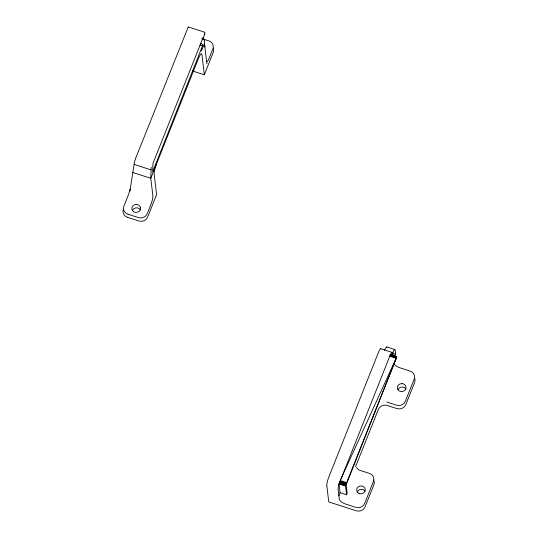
<?xml version="1.0" encoding="UTF-8"?>
<svg xmlns="http://www.w3.org/2000/svg" width="538" height="538" viewBox="0 0 538 538"><rect width="100%" height="100%" fill="white"/><g stroke="black" fill="none" stroke-linecap="round" stroke-linejoin="round"><path stroke-width="0.81" d="M201.548 49.039L201.474 50.969L204.453 43.484L204.561 40.74M203.021 38.447L203.048 37.64L152.953 163.438L152.644 171.844L202.765 45.232A3.45 1.224 21.7 0 0 200.519 43.201M188.172 27.149L135.885 157.695M129.866 191.185L130.216 188.966A6.913 0.518 -69.9 0 1 127.486 197.177L123.908 206.162M130.263 188.697L134.5 161.938L135.771 157.997M391.523 355.383L392.397 352.962A6.9 1.224 -72.2 0 0 390.393 354.609L338.913 484.321A6.9 1.224 -72.2 0 0 338.106 488.955M345.504 485.975L339.041 483.897L340.09 492.714L346.553 494.785L345.504 485.975L346.19 483.83L396.762 356.902L390.292 354.824L390.366 355.416M147.251 213.647L150.828 204.662A6.9 1.224 -72.2 0 0 152.893 195.953L150.781 178.273L198.495 58.46A8.621 1.527 -72.2 0 1 201.878 54.372L204.312 74.775L192.584 71.009M204.79 34.076L203.001 38.568A3.45 1.224 21.7 0 1 202.039 39.032M212.853 48.911L209.275 57.896A6.9 1.224 -72.2 0 1 206.605 61.406L206.888 63.887M147.654 217.049L156.598 194.588L154.171 174.184A8.621 1.527 -72.2 0 1 156.457 164.043M204.312 74.775L213.256 52.314A6.9 6.328 -6.8 0 0 213.304 48.037M328.873 476.91L378.375 352.605A6.9 1.224 -72.2 0 1 380.971 348.92M338.893 495.706L340.09 492.714M346.553 494.785L347.151 493.292L346.136 484.792L396.762 356.902M373.446 481.429L364.677 503.44A6.9 6.328 -6.8 0 1 356.472 507.529M414.179 379.135L405.37 401.254A6.9 6.328 -6.8 0 1 396.519 405.168L386.822 402.061M365.087 506.836L373.849 484.832A6.9 6.328 -6.8 0 0 373.641 479.983M405.78 404.65L414.583 382.538A6.9 6.328 -6.8 0 0 414.63 378.268M188.125 26.913L204.541 32.159M202.389 38.797L208.771 40.848A6.9 6.328 -6.8 0 1 213.055 48.312M134.103 164.42L151.091 169.867M132.825 172.51L150.781 178.273L151.185 167.143M128.024 214.238L138.4 217.567A6.9 6.328 -6.8 0 0 146.988 214.225M127.533 217.352L138.804 220.963M386.768 346.97L394.845 349.565M380.776 348.752L392.088 352.377M392.074 355.087L394.273 355.793A3.45 0.612 -72.2 0 1 394.273 356.25M390.158 355.12L396.62 357.192M389.922 355.658L396.385 357.736M389.687 356.237L396.15 358.308L340.184 480.535L346.654 482.613M410.097 371.072L400.4 367.958A6.9 2.455 21.7 0 1 393.984 364.044M359.666 470.252L369.364 473.366A6.9 6.328 -6.8 0 1 373.648 480.831M339.955 481.14L346.418 483.211M339.727 481.759L346.19 483.83M339.505 482.391L345.974 484.469M339.296 483.037L345.766 485.108M339.101 483.682L345.564 485.753M355.826 507.354L346.129 504.247A6.9 2.455 21.7 0 1 339.344 499.452L338.126 489.25M356.237 510.757L328.758 501.941L326.815 485.619M199.86 45.044L202.739 46.039M359.041 470.01L356.425 467.63M204.494 44.93L204.83 45.912A4.311 3.954 -6.8 0 1 204.87 46.947M204.844 32.388L204.81 33.955A3.45 1.224 21.7 0 1 204.238 34.486M395.558 353.547L395.154 350.151A6.9 1.224 -72.2 0 0 392.679 352.841M394.273 355.793L393.971 353.244A3.45 0.612 -72.2 0 0 392.31 355.699M204.453 43.484L206.565 61.164M201.999 38.568A3.45 1.224 21.7 0 1 204.548 40.606M132.536 210.513A4.311 3.954 -6.8 0 1 136.41 207.85A4.311 3.954 -6.8 0 1 140.492 210.076M127.533 217.339A6.927 6.355 -6.8 0 1 123.202 209.867M128.031 214.225A6.927 6.355 -6.8 0 1 123.693 206.753M147.392 217.628A6.9 6.328 -6.8 0 1 139.45 221.138M326.795 485.323A6.9 1.224 -72.2 0 1 328.644 477.509M384.596 350.251A6.9 1.224 -72.2 0 1 387.03 347.319M357.145 492.579A4.311 3.954 -6.8 0 1 360.547 489.419A4.311 3.954 -6.8 0 1 364.959 491.046M398.059 389.707A4.311 3.954 -6.8 0 1 401.368 387.111L402.491 387.051A4.311 3.954 -6.8 0 1 406.008 389.27M355.652 466.796A6.9 6.328 -6.8 0 1 355.995 465.592L378.382 409.378A6.9 6.328 -6.8 0 1 387.232 405.457L396.93 408.571A6.9 6.328 -6.8 0 0 405.511 405.228M410.723 371.301A6.9 6.328 -6.8 0 1 414.381 378.537M364.818 507.415A6.9 6.328 -6.8 0 1 356.876 510.932M395.578 353.843A6.9 1.224 -72.2 0 1 395.222 356.633M392.444 353.419A6.9 1.224 -72.2 0 1 391.503 355.504M402.088 383.648L400.965 383.708A4.311 3.954 -6.8 0 0 397.394 387.837A4.311 3.954 -6.8 0 0 401.301 391.556L402.424 391.489A4.311 3.954 -6.8 0 0 405.995 387.367A4.311 3.954 -6.8 0 0 402.088 383.648M140.418 207.655L140.088 206.673A4.311 3.954 -6.8 0 0 134.897 204.648A4.311 3.954 -6.8 0 0 131.931 209.154L132.261 210.136A4.311 3.954 -6.8 0 0 137.452 212.167A4.311 3.954 -6.8 0 0 140.418 207.655M359.034 493.474A4.311 3.954 -6.8 0 0 365.255 489.573A4.311 3.954 -6.8 0 0 358.584 486.634A4.311 3.954 -6.8 0 0 359.034 493.474"/></g></svg>
